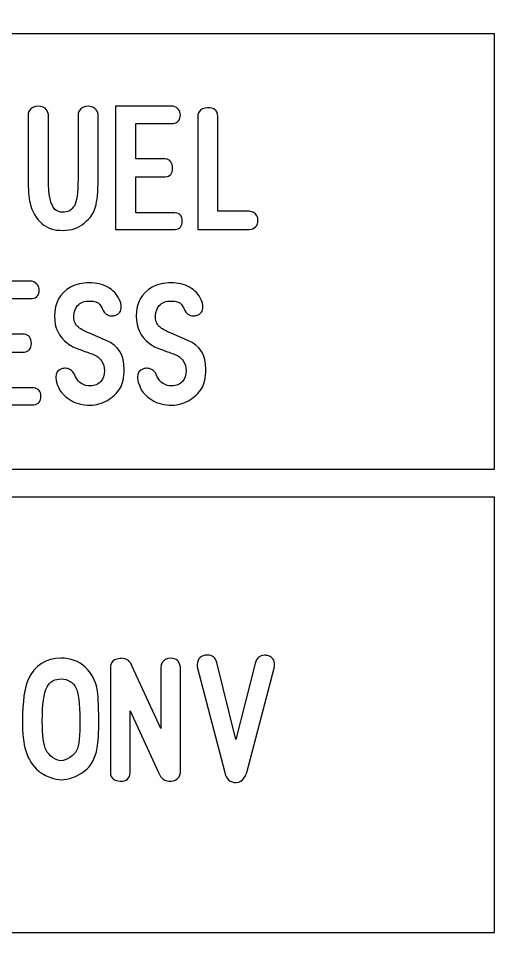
# Model space of a CAD drawing. Extents: x -224 to 225, y -79 to 79.
# Drawn here: x 165.25 to 177.49, y -57.31 to -34.39 of the extents above; entities that cross this region are included whole.
import ezdxf

# ---------------------------------------------------------------- set-up
doc = ezdxf.new("R2010")
doc.units = 0
doc.header["$MEASUREMENT"] = 0
doc.layers.add('PLAN_1', color=7, linetype='CONTINUOUS')

msp = doc.modelspace()

# ---------------------------------------------------------------- linework, layer by layer
at = {"layer": 'PLAN_1', "color": 250}
for points, knots in [([(223.9759, 78.3773), (223.9759, 78.3773), (80.9759, 78.3773), (80.9759, 78.3773), (80.9759, 78.3773), (80.4251, 78.3773), (79.9759, 77.9273), (79.9759, 77.3758), (79.9759, 77.3758), (79.9759, 77.3758), (79.9758, 71.3342), (79.9758, 71.3342), (79.9758, 71.3342), (79.9758, 70.7827), (80.4251, 70.3325), (80.9759, 70.3325), (80.9759, 70.3325), (80.9759, 70.3325), (84.7471, 70.3329), (84.7471, 70.3329), (84.7471, 70.3329), (84.7471, 70.3329), (84.7471, 70.3312), (84.7471, 70.3312), (84.7471, 70.3312), (84.7774, 70.3321), (84.8074, 70.3317), (84.8374, 70.3317), (84.8374, 70.3317), (88.2125, 70.3329), (90.9501, 67.5933), (90.9501, 64.2164), (90.9501, 64.2164), (90.9499, 60.8399), (88.2127, 58.101), (84.8374, 58.101), (84.8374, 58.101), (84.8072, 58.1014), (84.7774, 58.1018), (84.7474, 58.1024), (84.7474, 58.1024), (84.7474, 58.1024), (84.7471, 58.1014), (84.7471, 58.1014), (84.7471, 58.1014), (84.7471, 58.1014), (80.9759, 58.1014), (80.9759, 58.1014), (80.9759, 58.1014), (80.4251, 58.1014), (79.9759, 57.6514), (79.9759, 57.0999), (79.9759, 57.0999), (79.9759, 57.0999), (79.9758, -57.5), (79.9758, -57.5), (79.9758, -57.5), (79.9758, -58.0516), (80.4251, -58.5014), (80.9759, -58.5014), (80.9759, -58.5014), (80.9759, -58.5014), (84.7471, -58.5013), (84.7471, -58.5013), (84.7471, -58.5013), (84.7471, -58.5013), (84.7471, -58.502), (84.7471, -58.502), (84.7471, -58.502), (84.7774, -58.5013), (84.8074, -58.5014), (84.8374, -58.5014), (84.8374, -58.5014), (88.2125, -58.5013), (90.9501, -61.2399), (90.9501, -64.6167), (90.9501, -64.6167), (90.9499, -67.9901), (88.2177, -70.7272), (84.8467, -70.7321), (84.8467, -70.7321), (84.8397, -70.7321), (84.8338, -70.732), (84.8269, -70.7319), (84.8269, -70.7319), (84.8002, -70.7315), (84.7739, -70.7314), (84.7474, -70.7309), (84.7474, -70.7309), (84.7474, -70.7309), (84.7471, -70.7314), (84.7471, -70.7314), (84.7471, -70.7314), (84.7471, -70.7314), (80.9759, -70.7314), (80.9759, -70.7314), (80.9759, -70.7314), (80.4251, -70.7314), (79.9759, -71.181), (79.9759, -71.7325), (79.9759, -71.7325), (79.9759, -71.7325), (79.9758, -77.6209), (79.9758, -77.6209), (79.9758, -77.6209), (79.9758, -77.9033), (80.0791, -78.1466), (80.2822, -78.3424), (80.2822, -78.3424), (80.4854, -78.5379), (80.7318, -78.6325), (81.0136, -78.6218), (81.0136, -78.6218), (81.0136, -78.6218), (224.0136, -78.5346), (224.0136, -78.5346), (224.0136, -78.5346), (224.5508, -78.5142), (224.9758, -78.0725), (224.9758, -77.5342), (224.9758, -77.5342), (224.9758, -77.5342), (224.9758, -71.7378), (224.9758, -71.7378), (224.9758, -71.7378), (224.9758, -71.1866), (224.5266, -70.7368), (223.9758, -70.7368), (223.9758, -70.7368), (223.9758, -70.7368), (220.4778, -70.7365), (220.4778, -70.7365), (220.4778, -70.7365), (220.4778, -70.7365), (220.4778, -70.735), (220.4778, -70.735), (220.4778, -70.735), (220.4481, -70.7357), (220.4179, -70.7368), (220.3879, -70.7368), (220.3879, -70.7368), (217.0127, -70.7365), (214.2753, -67.9983), (214.2753, -64.6215), (214.2753, -64.6215), (214.2753, -61.2481), (217.0057, -58.5128), (220.3752, -58.506), (220.3752, -58.506), (220.381, -58.5058), (220.3857, -58.506), (220.3914, -58.5058), (220.3914, -58.5058), (220.4203, -58.5054), (220.4492, -58.5066), (220.4779, -58.5072), (220.4779, -58.5072), (220.4779, -58.5072), (220.4778, -58.505), (220.4778, -58.505), (220.4778, -58.505), (220.4778, -58.505), (223.9759, -58.505), (223.9759, -58.505), (223.9759, -58.505), (224.5267, -58.505), (224.9758, -58.0556), (224.9758, -57.5041), (224.9758, -57.5041), (224.9758, -57.5041), (224.9758, 57.096), (224.9758, 57.096), (224.9758, 57.096), (224.9758, 57.6478), (224.5266, 58.0971), (223.9758, 58.0971), (223.9758, 58.0971), (223.9758, 58.0971), (220.4778, 58.0973), (220.4778, 58.0973), (220.4778, 58.0973), (220.4778, 58.0973), (220.4778, 58.099), (220.4778, 58.099), (220.4778, 58.099), (220.4481, 58.0981), (220.4179, 58.0971), (220.3879, 58.0971), (220.3879, 58.0971), (217.0127, 58.0973), (214.2753, 60.8356), (214.2753, 64.2126), (214.2753, 64.2126), (214.2753, 67.5856), (217.0053, 70.3207), (220.3743, 70.3279), (220.3743, 70.3279), (220.3808, 70.3282), (220.386, 70.3279), (220.3923, 70.328), (220.3923, 70.328), (220.4209, 70.3288), (220.4495, 70.3274), (220.4779, 70.3268), (220.4779, 70.3268), (220.4779, 70.3268), (220.4778, 70.3291), (220.4778, 70.3291), (220.4778, 70.3291), (220.4778, 70.3291), (223.9759, 70.3291), (223.9759, 70.3291), (223.9759, 70.3291), (224.5267, 70.3291), (224.9758, 70.7785), (224.9758, 71.3299), (224.9758, 71.3299), (224.9758, 71.3299), (224.9758, 77.3759), (224.9758, 77.3759), (224.9758, 77.3759), (224.9758, 77.9276), (224.5265, 78.377), (223.9759, 78.3773)], [0, 0, 0, 0, 0.0175439, 0.0175439, 0.0175439, 0.0175439, 0.0350877, 0.0350877, 0.0350877, 0.0350877, 0.0526316, 0.0526316, 0.0526316, 0.0526316, 0.0701754, 0.0701754, 0.0701754, 0.0701754, 0.0877193, 0.0877193, 0.0877193, 0.0877193, 0.1052632, 0.1052632, 0.1052632, 0.1052632, 0.122807, 0.122807, 0.122807, 0.122807, 0.1403509, 0.1403509, 0.1403509, 0.1403509, 0.1578947, 0.1578947, 0.1578947, 0.1578947, 0.1754386, 0.1754386, 0.1754386, 0.1754386, 0.1929825, 0.1929825, 0.1929825, 0.1929825, 0.2105263, 0.2105263, 0.2105263, 0.2105263, 0.2280702, 0.2280702, 0.2280702, 0.2280702, 0.245614, 0.245614, 0.245614, 0.245614, 0.2631579, 0.2631579, 0.2631579, 0.2631579, 0.2807018, 0.2807018, 0.2807018, 0.2807018, 0.2982456, 0.2982456, 0.2982456, 0.2982456, 0.3157895, 0.3157895, 0.3157895, 0.3157895, 0.3333333, 0.3333333, 0.3333333, 0.3333333, 0.3508772, 0.3508772, 0.3508772, 0.3508772, 0.3684211, 0.3684211, 0.3684211, 0.3684211, 0.3859649, 0.3859649, 0.3859649, 0.3859649, 0.4035088, 0.4035088, 0.4035088, 0.4035088, 0.4210526, 0.4210526, 0.4210526, 0.4210526, 0.4385965, 0.4385965, 0.4385965, 0.4385965, 0.4561404, 0.4561404, 0.4561404, 0.4561404, 0.4736842, 0.4736842, 0.4736842, 0.4736842, 0.4912281, 0.4912281, 0.4912281, 0.4912281, 0.5087719, 0.5087719, 0.5087719, 0.5087719, 0.5263158, 0.5263158, 0.5263158, 0.5263158, 0.5438596, 0.5438596, 0.5438596, 0.5438596, 0.5614035, 0.5614035, 0.5614035, 0.5614035, 0.5789474, 0.5789474, 0.5789474, 0.5789474, 0.5964912, 0.5964912, 0.5964912, 0.5964912, 0.6140351, 0.6140351, 0.6140351, 0.6140351, 0.6315789, 0.6315789, 0.6315789, 0.6315789, 0.6491228, 0.6491228, 0.6491228, 0.6491228, 0.6666667, 0.6666667, 0.6666667, 0.6666667, 0.6842105, 0.6842105, 0.6842105, 0.6842105, 0.7017544, 0.7017544, 0.7017544, 0.7017544, 0.7192982, 0.7192982, 0.7192982, 0.7192982, 0.7368421, 0.7368421, 0.7368421, 0.7368421, 0.754386, 0.754386, 0.754386, 0.754386, 0.7719298, 0.7719298, 0.7719298, 0.7719298, 0.7894737, 0.7894737, 0.7894737, 0.7894737, 0.8070175, 0.8070175, 0.8070175, 0.8070175, 0.8245614, 0.8245614, 0.8245614, 0.8245614, 0.8421053, 0.8421053, 0.8421053, 0.8421053, 0.8596491, 0.8596491, 0.8596491, 0.8596491, 0.877193, 0.877193, 0.877193, 0.877193, 0.8947368, 0.8947368, 0.8947368, 0.8947368, 0.9122807, 0.9122807, 0.9122807, 0.9122807, 0.9298246, 0.9298246, 0.9298246, 0.9298246, 0.9473684, 0.9473684, 0.9473684, 0.9473684, 0.9649123, 0.9649123, 0.9649123, 0.9649123, 1, 1, 1, 1]), ([(101.9357, 69.1187), (101.9357, 69.1187), (203.0161, 69.1187), (203.0161, 69.1187), (203.0161, 69.1187), (203.0161, 69.1187), (203.0161, -69.3472), (203.0161, -69.3472), (203.0161, -69.3472), (203.0161, -69.3472), (101.9357, -69.3472), (101.9357, -69.3472), (101.9357, -69.3472), (101.9357, -69.3472), (101.9357, 69.1187), (101.9357, 69.1187)], [0, 0, 0, 0, 0.2, 0.2, 0.2, 0.2, 0.4, 0.4, 0.4, 0.4, 0.6, 0.6, 0.6, 0.6, 1, 1, 1, 1]), ([(152.9571, -34.7687), (152.9571, -34.7687), (177.016, -34.7687), (177.016, -34.7687), (177.016, -34.7687), (177.016, -34.7687), (177.016, -45.5231), (177.016, -45.5231), (177.016, -45.5231), (177.016, -45.5231), (152.9571, -45.5231), (152.9571, -45.5231), (152.9571, -45.5231), (152.9571, -45.5231), (152.9571, -34.7687), (152.9571, -34.7687)], [0, 0, 0, 0, 0.2, 0.2, 0.2, 0.2, 0.4, 0.4, 0.4, 0.4, 0.6, 0.6, 0.6, 0.6, 1, 1, 1, 1]), ([(152.9571, -46.2139), (152.9571, -46.2139), (177.016, -46.2139), (177.016, -46.2139), (177.016, -46.2139), (177.016, -46.2139), (177.016, -56.9683), (177.016, -56.9683), (177.016, -56.9683), (177.016, -56.9683), (152.9571, -56.9683), (152.9571, -56.9683), (152.9571, -56.9683), (152.9571, -56.9683), (152.9571, -46.2139), (152.9571, -46.2139)], [0, 0, 0, 0, 0.2, 0.2, 0.2, 0.2, 0.4, 0.4, 0.4, 0.4, 0.6, 0.6, 0.6, 0.6, 1, 1, 1, 1])]:
    msp.add_open_spline(points, degree=3, knots=knots, dxfattribs=at)
at = {"layer": 'PLAN_1', "color": 7}
for points, knots in [([(167.1537, -39.0466), (167.1225, -39.1445), (167.0875, -39.2195), (167.0494, -39.2717), (167.0494, -39.2717), (167.0172, -39.3153), (166.961, -39.3721), (166.8816, -39.4413), (166.8816, -39.4413), (166.74, -39.564), (166.5644, -39.6256), (166.3546, -39.6256), (166.3546, -39.6256), (166.1309, -39.6255), (165.9579, -39.5704), (165.8346, -39.4598), (165.8346, -39.4598), (165.6884, -39.328), (165.5899, -39.1591), (165.5403, -38.9512), (165.5403, -38.9512), (165.5081, -38.8164), (165.492, -38.6193), (165.492, -38.3614), (165.492, -38.3614), (165.492, -38.3614), (165.4922, -36.765), (165.4922, -36.765), (165.4922, -36.765), (165.4959, -36.7256), (165.5059, -36.6913), (165.5237, -36.6628), (165.5237, -36.6628), (165.5672, -36.5947), (165.6407, -36.5598), (165.745, -36.5586), (165.745, -36.5586), (165.8869, -36.5572), (165.9687, -36.6259), (165.991, -36.7651), (165.991, -36.7651), (165.991, -36.7651), (165.9911, -38.3593), (165.9911, -38.3593), (165.9911, -38.3593), (165.9911, -38.7541), (166.0456, -39.0033), (166.155, -39.1064), (166.155, -39.1064), (166.2034, -39.152), (166.2675, -39.1756), (166.347, -39.1768), (166.347, -39.1768), (166.4685, -39.178), (166.5644, -39.1248), (166.6336, -39.0166), (166.6336, -39.0166), (166.6949, -38.9226), (166.7252, -38.7033), (166.7252, -38.3593), (166.7252, -38.3593), (166.7252, -38.3593), (166.7253, -36.765), (166.7253, -36.765), (166.7253, -36.765), (166.729, -36.7256), (166.7398, -36.6913), (166.7589, -36.6628), (166.7589, -36.6628), (166.8023, -36.5947), (166.8765, -36.5598), (166.982, -36.5586), (166.982, -36.5586), (167.0444, -36.5586), (167.0971, -36.5775), (167.1416, -36.6163), (167.1416, -36.6163), (167.1854, -36.6544), (167.2121, -36.704), (167.2223, -36.7651), (167.2223, -36.7651), (167.2223, -36.7651), (167.2224, -38.3614), (167.2224, -38.3614), (167.2224, -38.3614), (167.2224, -38.6714), (167.1994, -38.8998), (167.1537, -39.0466)], [0, 0, 0, 0, 0.0434783, 0.0434783, 0.0434783, 0.0434783, 0.0869565, 0.0869565, 0.0869565, 0.0869565, 0.1304348, 0.1304348, 0.1304348, 0.1304348, 0.173913, 0.173913, 0.173913, 0.173913, 0.2173913, 0.2173913, 0.2173913, 0.2173913, 0.2608696, 0.2608696, 0.2608696, 0.2608696, 0.3043478, 0.3043478, 0.3043478, 0.3043478, 0.3478261, 0.3478261, 0.3478261, 0.3478261, 0.3913043, 0.3913043, 0.3913043, 0.3913043, 0.4347826, 0.4347826, 0.4347826, 0.4347826, 0.4782609, 0.4782609, 0.4782609, 0.4782609, 0.5217391, 0.5217391, 0.5217391, 0.5217391, 0.5652174, 0.5652174, 0.5652174, 0.5652174, 0.6086957, 0.6086957, 0.6086957, 0.6086957, 0.6521739, 0.6521739, 0.6521739, 0.6521739, 0.6956522, 0.6956522, 0.6956522, 0.6956522, 0.7391304, 0.7391304, 0.7391304, 0.7391304, 0.7826087, 0.7826087, 0.7826087, 0.7826087, 0.826087, 0.826087, 0.826087, 0.826087, 0.8695652, 0.8695652, 0.8695652, 0.8695652, 0.9130435, 0.9130435, 0.9130435, 0.9130435, 1, 1, 1, 1]), ([(167.6522, -39.6054), (167.6522, -39.6054), (167.6522, -36.5527), (167.6522, -36.5527), (167.6522, -36.5527), (167.6522, -36.5527), (169.0785, -36.5527), (169.0785, -36.5527), (169.0785, -36.5527), (169.1968, -36.5971), (169.2552, -36.6697), (169.2552, -36.769), (169.2552, -36.769), (169.2553, -36.8955), (169.1967, -36.9666), (169.0785, -36.9813), (169.0785, -36.9813), (169.0785, -36.9813), (168.1493, -36.9811), (168.1493, -36.9811), (168.1493, -36.9811), (168.1493, -36.9811), (168.1493, -37.8565), (168.1493, -37.8565), (168.1493, -37.8565), (168.1493, -37.8565), (168.8815, -37.8565), (168.8815, -37.8565), (168.8815, -37.8565), (169.0017, -37.8736), (169.062, -37.952), (169.062, -38.0912), (169.062, -38.0912), (169.0621, -38.2189), (169.0016, -38.2902), (168.8814, -38.3035), (168.8814, -38.3035), (168.8814, -38.3035), (168.1493, -38.3034), (168.1493, -38.3034), (168.1493, -38.3034), (168.1493, -38.3034), (168.1493, -39.1883), (168.1493, -39.1883), (168.1493, -39.1883), (168.1493, -39.1883), (169.1212, -39.1883), (169.1212, -39.1883), (169.1212, -39.1883), (169.2395, -39.1998), (169.2984, -39.2685), (169.2984, -39.395), (169.2984, -39.395), (169.2984, -39.5226), (169.2393, -39.5927), (169.1217, -39.6054), (169.1217, -39.6054), (169.1217, -39.6054), (167.6522, -39.6054), (167.6522, -39.6054)], [0, 0, 0, 0, 0.0625, 0.0625, 0.0625, 0.0625, 0.125, 0.125, 0.125, 0.125, 0.1875, 0.1875, 0.1875, 0.1875, 0.25, 0.25, 0.25, 0.25, 0.3125, 0.3125, 0.3125, 0.3125, 0.375, 0.375, 0.375, 0.375, 0.4375, 0.4375, 0.4375, 0.4375, 0.5, 0.5, 0.5, 0.5, 0.5625, 0.5625, 0.5625, 0.5625, 0.625, 0.625, 0.625, 0.625, 0.6875, 0.6875, 0.6875, 0.6875, 0.75, 0.75, 0.75, 0.75, 0.8125, 0.8125, 0.8125, 0.8125, 0.875, 0.875, 0.875, 0.875, 1, 1, 1, 1]), ([(169.6826, -39.6054), (169.6826, -39.6054), (169.6826, -36.8007), (169.6826, -36.8007), (169.6826, -36.8007), (169.6875, -36.7613), (169.6983, -36.7269), (169.7161, -36.6984), (169.7161, -36.6984), (169.7568, -36.6303), (169.8267, -36.5961), (169.9246, -36.5961), (169.9246, -36.5961), (170.0874, -36.5947), (170.1718, -36.6628), (170.1795, -36.8007), (170.1795, -36.8007), (170.1795, -36.8007), (170.1797, -39.1526), (170.1797, -39.1526), (170.1797, -39.1526), (170.1797, -39.1526), (170.9583, -39.1526), (170.9583, -39.1526), (170.9583, -39.1526), (170.999, -39.1579), (171.0345, -39.1679), (171.0643, -39.1846), (171.0643, -39.1846), (171.1349, -39.224), (171.1711, -39.29), (171.1724, -39.3816), (171.1724, -39.3816), (171.175, -39.4437), (171.1552, -39.4954), (171.1133, -39.5354), (171.1133, -39.5354), (171.072, -39.576), (171.0205, -39.5989), (170.9582, -39.6054), (170.9582, -39.6054), (170.9582, -39.6054), (169.6826, -39.6054), (169.6826, -39.6054)], [0, 0, 0, 0, 0.0833333, 0.0833333, 0.0833333, 0.0833333, 0.1666667, 0.1666667, 0.1666667, 0.1666667, 0.25, 0.25, 0.25, 0.25, 0.3333333, 0.3333333, 0.3333333, 0.3333333, 0.4166667, 0.4166667, 0.4166667, 0.4166667, 0.5, 0.5, 0.5, 0.5, 0.5833333, 0.5833333, 0.5833333, 0.5833333, 0.6666667, 0.6666667, 0.6666667, 0.6666667, 0.75, 0.75, 0.75, 0.75, 0.8333333, 0.8333333, 0.8333333, 0.8333333, 1, 1, 1, 1]), ([(164.1613, -43.9337), (164.1613, -43.9337), (164.1613, -40.881), (164.1613, -40.881), (164.1613, -40.881), (164.1613, -40.881), (165.5878, -40.881), (165.5878, -40.881), (165.5878, -40.881), (165.7059, -40.9256), (165.7644, -40.9981), (165.7644, -41.0973), (165.7644, -41.0973), (165.7644, -41.2237), (165.7059, -41.2949), (165.5877, -41.3096), (165.5877, -41.3096), (165.5877, -41.3096), (164.6583, -41.3094), (164.6583, -41.3094), (164.6583, -41.3094), (164.6583, -41.3094), (164.6583, -42.1849), (164.6583, -42.1849), (164.6583, -42.1849), (164.6583, -42.1849), (165.3908, -42.1849), (165.3908, -42.1849), (165.3908, -42.1849), (165.5108, -42.2019), (165.5712, -42.2803), (165.5712, -42.4195), (165.5712, -42.4195), (165.5714, -42.5471), (165.5108, -42.6185), (165.3906, -42.6318), (165.3906, -42.6318), (165.3906, -42.6318), (164.6583, -42.6317), (164.6583, -42.6317), (164.6583, -42.6317), (164.6583, -42.6317), (164.6583, -43.5166), (164.6583, -43.5166), (164.6583, -43.5166), (164.6583, -43.5166), (165.6303, -43.5166), (165.6303, -43.5166), (165.6303, -43.5166), (165.7486, -43.5281), (165.8076, -43.5968), (165.8076, -43.7233), (165.8076, -43.7233), (165.8077, -43.8509), (165.7485, -43.921), (165.6309, -43.9337), (165.6309, -43.9337), (165.6309, -43.9337), (164.1613, -43.9337), (164.1613, -43.9337)], [0, 0, 0, 0, 0.0625, 0.0625, 0.0625, 0.0625, 0.125, 0.125, 0.125, 0.125, 0.1875, 0.1875, 0.1875, 0.1875, 0.25, 0.25, 0.25, 0.25, 0.3125, 0.3125, 0.3125, 0.3125, 0.375, 0.375, 0.375, 0.375, 0.4375, 0.4375, 0.4375, 0.4375, 0.5, 0.5, 0.5, 0.5, 0.5625, 0.5625, 0.5625, 0.5625, 0.625, 0.625, 0.625, 0.625, 0.6875, 0.6875, 0.6875, 0.6875, 0.75, 0.75, 0.75, 0.75, 0.8125, 0.8125, 0.8125, 0.8125, 0.875, 0.875, 0.875, 0.875, 1, 1, 1, 1]), ([(167.7657, -43.5242), (167.6861, -43.6482), (167.5805, -43.7481), (167.449, -43.8237), (167.449, -43.8237), (167.3136, -43.9018), (167.1737, -43.9412), (167.03, -43.9412), (167.03, -43.9412), (166.8312, -43.9411), (166.6715, -43.9018), (166.5514, -43.8237), (166.5514, -43.8237), (166.4161, -43.7359), (166.3212, -43.6483), (166.2679, -43.5612), (166.2679, -43.5612), (166.2572, -43.5414), (166.2329, -43.4785), (166.1954, -43.373), (166.1954, -43.373), (166.1821, -43.3347), (166.175, -43.2947), (166.175, -43.2541), (166.175, -43.2541), (166.175, -43.1485), (166.2234, -43.0787), (166.32, -43.0455), (166.32, -43.0455), (166.35, -43.0354), (166.3791, -43.0303), (166.4077, -43.0303), (166.4077, -43.0303), (166.5018, -43.0303), (166.5793, -43.0793), (166.6404, -43.1779), (166.6404, -43.1779), (166.6405, -43.186), (166.6486, -43.2076), (166.6645, -43.2408), (166.6645, -43.2408), (166.7352, -43.3914), (166.8565, -43.4664), (167.0275, -43.4664), (167.0275, -43.4664), (167.1356, -43.4664), (167.222, -43.4295), (167.2862, -43.3564), (167.2862, -43.3564), (167.3474, -43.2885), (167.3778, -43.1987), (167.3778, -43.0882), (167.3778, -43.0882), (167.3779, -43.0017), (167.3542, -42.9222), (167.3072, -42.8497), (167.3072, -42.8497), (167.2553, -42.7715), (167.1826, -42.717), (167.0911, -42.6857), (167.0911, -42.6857), (167.0194, -42.6584), (166.9112, -42.6197), (166.7669, -42.5689), (166.7669, -42.5689), (166.6443, -42.5262), (166.5425, -42.4741), (166.4617, -42.4124), (166.4617, -42.4124), (166.2494, -42.2508), (166.1433, -42.0291), (166.1433, -41.7476), (166.1433, -41.7476), (166.1435, -41.4118), (166.2748, -41.1729), (166.538, -41.0304), (166.538, -41.0304), (166.6749, -40.956), (166.8311, -40.9185), (167.0072, -40.9185), (167.0072, -40.9185), (167.1763, -40.9185), (167.3275, -40.9554), (167.4617, -41.0286), (167.4617, -41.0286), (167.5909, -41.1004), (167.6867, -41.204), (167.7484, -41.3394), (167.7484, -41.3394), (167.7484, -41.3394), (167.7726, -41.3953), (167.7726, -41.3953), (167.7726, -41.3953), (167.7738, -41.3977), (167.7744, -41.4005), (167.7744, -41.4029), (167.7744, -41.4029), (167.7726, -41.3977), (167.7712, -41.3953), (167.7712, -41.3953), (167.7712, -41.3953), (167.7712, -41.3967), (167.7738, -41.4055), (167.7801, -41.4215), (167.7801, -41.4215), (167.7891, -41.45), (167.7935, -41.4798), (167.7935, -41.5111), (167.7935, -41.5111), (167.7937, -41.6196), (167.7407, -41.6909), (167.6352, -41.7234), (167.6352, -41.7234), (167.6067, -41.7329), (167.5793, -41.738), (167.5532, -41.738), (167.5532, -41.738), (167.4529, -41.738), (167.3771, -41.6807), (167.3275, -41.5669), (167.3275, -41.5669), (167.3251, -41.5517), (167.304, -41.5142), (167.2646, -41.4531), (167.2646, -41.4531), (167.2184, -41.3973), (167.1356, -41.3692), (167.0148, -41.3692), (167.0148, -41.3692), (166.8795, -41.3692), (166.7796, -41.4061), (166.7147, -41.4792), (166.7147, -41.4792), (166.6596, -41.5433), (166.6283, -41.6273), (166.6219, -41.7303), (166.6219, -41.7303), (166.6157, -41.8422), (166.6454, -41.9313), (166.7116, -41.9968), (166.7116, -41.9968), (166.7638, -42.0488), (166.8622, -42.1055), (167.0072, -42.1665), (167.0072, -42.1665), (167.0072, -42.1665), (167.423, -42.3411), (167.423, -42.3411), (167.423, -42.3411), (167.7186, -42.4657), (167.866, -42.7049), (167.866, -43.0582), (167.866, -43.0582), (167.8661, -43.2637), (167.8323, -43.4187), (167.7657, -43.5242)], [0, 0, 0, 0, 0.025, 0.025, 0.025, 0.025, 0.05, 0.05, 0.05, 0.05, 0.075, 0.075, 0.075, 0.075, 0.1, 0.1, 0.1, 0.1, 0.125, 0.125, 0.125, 0.125, 0.15, 0.15, 0.15, 0.15, 0.175, 0.175, 0.175, 0.175, 0.2, 0.2, 0.2, 0.2, 0.225, 0.225, 0.225, 0.225, 0.25, 0.25, 0.25, 0.25, 0.275, 0.275, 0.275, 0.275, 0.3, 0.3, 0.3, 0.3, 0.325, 0.325, 0.325, 0.325, 0.35, 0.35, 0.35, 0.35, 0.375, 0.375, 0.375, 0.375, 0.4, 0.4, 0.4, 0.4, 0.425, 0.425, 0.425, 0.425, 0.45, 0.45, 0.45, 0.45, 0.475, 0.475, 0.475, 0.475, 0.5, 0.5, 0.5, 0.5, 0.525, 0.525, 0.525, 0.525, 0.55, 0.55, 0.55, 0.55, 0.575, 0.575, 0.575, 0.575, 0.6, 0.6, 0.6, 0.6, 0.625, 0.625, 0.625, 0.625, 0.65, 0.65, 0.65, 0.65, 0.675, 0.675, 0.675, 0.675, 0.7, 0.7, 0.7, 0.7, 0.725, 0.725, 0.725, 0.725, 0.75, 0.75, 0.75, 0.75, 0.775, 0.775, 0.775, 0.775, 0.8, 0.8, 0.8, 0.8, 0.825, 0.825, 0.825, 0.825, 0.85, 0.85, 0.85, 0.85, 0.875, 0.875, 0.875, 0.875, 0.9, 0.9, 0.9, 0.9, 0.925, 0.925, 0.925, 0.925, 0.95, 0.95, 0.95, 0.95, 1, 1, 1, 1]), ([(169.7846, -43.5242), (169.7052, -43.6482), (169.5994, -43.7481), (169.4679, -43.8237), (169.4679, -43.8237), (169.3325, -43.9018), (169.1926, -43.9412), (169.0489, -43.9412), (169.0489, -43.9412), (168.8501, -43.9411), (168.6904, -43.9018), (168.5703, -43.8237), (168.5703, -43.8237), (168.435, -43.7359), (168.3401, -43.6483), (168.2868, -43.5612), (168.2868, -43.5612), (168.2761, -43.5414), (168.2518, -43.4785), (168.2143, -43.373), (168.2143, -43.373), (168.201, -43.3347), (168.1939, -43.2947), (168.1939, -43.2541), (168.1939, -43.2541), (168.1941, -43.1485), (168.2423, -43.0787), (168.3389, -43.0455), (168.3389, -43.0455), (168.3689, -43.0354), (168.398, -43.0303), (168.4266, -43.0303), (168.4266, -43.0303), (168.5207, -43.0303), (168.5982, -43.0793), (168.6593, -43.1779), (168.6593, -43.1779), (168.6594, -43.186), (168.6675, -43.2076), (168.6834, -43.2408), (168.6834, -43.2408), (168.7541, -43.3914), (168.8754, -43.4664), (169.0464, -43.4664), (169.0464, -43.4664), (169.1545, -43.4664), (169.2409, -43.4295), (169.3051, -43.3564), (169.3051, -43.3564), (169.3663, -43.2885), (169.3967, -43.1987), (169.3967, -43.0882), (169.3967, -43.0882), (169.3968, -43.0017), (169.3731, -42.9222), (169.3261, -42.8497), (169.3261, -42.8497), (169.274, -42.7715), (169.2015, -42.717), (169.11, -42.6857), (169.11, -42.6857), (169.0383, -42.6584), (168.9301, -42.6197), (168.7858, -42.5689), (168.7858, -42.5689), (168.6632, -42.5262), (168.5614, -42.4741), (168.4806, -42.4124), (168.4806, -42.4124), (168.2683, -42.2508), (168.1622, -42.0291), (168.1622, -41.7476), (168.1622, -41.7476), (168.1624, -41.4118), (168.2937, -41.1729), (168.5569, -41.0304), (168.5569, -41.0304), (168.6938, -40.956), (168.85, -40.9185), (169.0261, -40.9185), (169.0261, -40.9185), (169.1952, -40.9185), (169.3464, -40.9554), (169.4806, -41.0286), (169.4806, -41.0286), (169.6098, -41.1004), (169.7056, -41.204), (169.7673, -41.3394), (169.7673, -41.3394), (169.7673, -41.3394), (169.7915, -41.3953), (169.7915, -41.3953), (169.7915, -41.3953), (169.7927, -41.3977), (169.7933, -41.4005), (169.7933, -41.4029), (169.7933, -41.4029), (169.7915, -41.3977), (169.7901, -41.3953), (169.7901, -41.3953), (169.7901, -41.3953), (169.7901, -41.3967), (169.7927, -41.4055), (169.799, -41.4215), (169.799, -41.4215), (169.808, -41.45), (169.8124, -41.4798), (169.8124, -41.5111), (169.8124, -41.5111), (169.8126, -41.6196), (169.7596, -41.6909), (169.6541, -41.7234), (169.6541, -41.7234), (169.6256, -41.7329), (169.5982, -41.738), (169.5721, -41.738), (169.5721, -41.738), (169.4718, -41.738), (169.396, -41.6807), (169.3464, -41.5669), (169.3464, -41.5669), (169.344, -41.5517), (169.3229, -41.5142), (169.2835, -41.4531), (169.2835, -41.4531), (169.2371, -41.3973), (169.1545, -41.3692), (169.0337, -41.3692), (169.0337, -41.3692), (168.8984, -41.3692), (168.7985, -41.4061), (168.7336, -41.4792), (168.7336, -41.4792), (168.6783, -41.5433), (168.6472, -41.6273), (168.6408, -41.7303), (168.6408, -41.7303), (168.6346, -41.8422), (168.6643, -41.9313), (168.7305, -41.9968), (168.7305, -41.9968), (168.7827, -42.0488), (168.8811, -42.1055), (169.0261, -42.1665), (169.0261, -42.1665), (169.0261, -42.1665), (169.4419, -42.3411), (169.4419, -42.3411), (169.4419, -42.3411), (169.7376, -42.4657), (169.8849, -42.7049), (169.8849, -43.0582), (169.8849, -43.0582), (169.885, -43.2637), (169.8512, -43.4187), (169.7846, -43.5242)], [0, 0, 0, 0, 0.025, 0.025, 0.025, 0.025, 0.05, 0.05, 0.05, 0.05, 0.075, 0.075, 0.075, 0.075, 0.1, 0.1, 0.1, 0.1, 0.125, 0.125, 0.125, 0.125, 0.15, 0.15, 0.15, 0.15, 0.175, 0.175, 0.175, 0.175, 0.2, 0.2, 0.2, 0.2, 0.225, 0.225, 0.225, 0.225, 0.25, 0.25, 0.25, 0.25, 0.275, 0.275, 0.275, 0.275, 0.3, 0.3, 0.3, 0.3, 0.325, 0.325, 0.325, 0.325, 0.35, 0.35, 0.35, 0.35, 0.375, 0.375, 0.375, 0.375, 0.4, 0.4, 0.4, 0.4, 0.425, 0.425, 0.425, 0.425, 0.45, 0.45, 0.45, 0.45, 0.475, 0.475, 0.475, 0.475, 0.5, 0.5, 0.5, 0.5, 0.525, 0.525, 0.525, 0.525, 0.55, 0.55, 0.55, 0.55, 0.575, 0.575, 0.575, 0.575, 0.6, 0.6, 0.6, 0.6, 0.625, 0.625, 0.625, 0.625, 0.65, 0.65, 0.65, 0.65, 0.675, 0.675, 0.675, 0.675, 0.7, 0.7, 0.7, 0.7, 0.725, 0.725, 0.725, 0.725, 0.75, 0.75, 0.75, 0.75, 0.775, 0.775, 0.775, 0.775, 0.8, 0.8, 0.8, 0.8, 0.825, 0.825, 0.825, 0.825, 0.85, 0.85, 0.85, 0.85, 0.875, 0.875, 0.875, 0.875, 0.9, 0.9, 0.9, 0.9, 0.925, 0.925, 0.925, 0.925, 0.95, 0.95, 0.95, 0.95, 1, 1, 1, 1]), ([(166.8804, -52.9835), (166.6872, -53.1239), (166.4957, -53.194), (166.3069, -53.194), (166.3069, -53.194), (166.2325, -53.194), (166.1461, -53.1769), (166.0482, -53.1419), (166.0482, -53.1419), (165.9212, -53.0972), (165.8232, -53.0446), (165.7539, -52.9835), (165.7539, -52.9835), (165.6013, -52.8519), (165.4945, -52.6842), (165.4335, -52.4808), (165.4335, -52.4808), (165.3777, -52.2982), (165.3502, -52.0535), (165.3515, -51.7466), (165.3515, -51.7466), (165.3541, -51.2589), (165.4011, -50.917), (165.4932, -50.7205), (165.4932, -50.7205), (165.6567, -50.3677), (165.9274, -50.1917), (166.305, -50.1917), (166.305, -50.1917), (166.5421, -50.1915), (166.7411, -50.2653), (166.9013, -50.4134), (166.9013, -50.4134), (167.0553, -50.5546), (167.1537, -50.7364), (167.1969, -50.957), (167.1969, -50.957), (167.2218, -51.0847), (167.2357, -51.341), (167.2382, -51.7243), (167.2382, -51.7243), (167.2408, -52.0352), (167.2274, -52.2633), (167.1988, -52.4102), (167.1988, -52.4102), (167.1493, -52.6746), (167.043, -52.8654), (166.8804, -52.9835)], [0, 0, 0, 0, 0.0769231, 0.0769231, 0.0769231, 0.0769231, 0.1538462, 0.1538462, 0.1538462, 0.1538462, 0.2307692, 0.2307692, 0.2307692, 0.2307692, 0.3076923, 0.3076923, 0.3076923, 0.3076923, 0.3846154, 0.3846154, 0.3846154, 0.3846154, 0.4615385, 0.4615385, 0.4615385, 0.4615385, 0.5384615, 0.5384615, 0.5384615, 0.5384615, 0.6153846, 0.6153846, 0.6153846, 0.6153846, 0.6923077, 0.6923077, 0.6923077, 0.6923077, 0.7692308, 0.7692308, 0.7692308, 0.7692308, 0.8461538, 0.8461538, 0.8461538, 0.8461538, 1, 1, 1, 1]), ([(168.7118, -53.0135), (168.7118, -53.0135), (168.0119, -51.4953), (168.0119, -51.4953), (168.0119, -51.4953), (168.0119, -51.4953), (168.0119, -53.0242), (168.0119, -53.0242), (168.0119, -53.0242), (168.0082, -53.1654), (167.9273, -53.2346), (167.7696, -53.2309), (167.7696, -53.2309), (167.617, -53.227), (167.535, -53.1583), (167.5236, -53.0236), (167.5236, -53.0236), (167.5236, -53.0236), (167.5238, -50.4025), (167.5238, -50.4025), (167.5238, -50.4025), (167.5262, -50.3677), (167.535, -50.3372), (167.5497, -50.3111), (167.5497, -50.3111), (167.5885, -50.2488), (167.6565, -50.2113), (167.7544, -50.1992), (167.7544, -50.1992), (167.7696, -50.1968), (167.7836, -50.1955), (167.7976, -50.1955), (167.7976, -50.1955), (167.9268, -50.1955), (168.0144, -50.2621), (168.062, -50.3951), (168.062, -50.3951), (168.062, -50.3951), (168.7696, -51.9335), (168.7696, -51.9335), (168.7696, -51.9335), (168.7696, -51.9335), (168.7696, -50.4058), (168.7696, -50.4058), (168.7696, -50.4058), (168.7759, -50.3663), (168.7873, -50.3315), (168.8051, -50.3016), (168.8051, -50.3016), (168.8486, -50.2324), (168.9183, -50.1968), (169.0156, -50.1955), (169.0156, -50.1955), (169.1535, -50.1942), (169.2336, -50.2641), (169.2558, -50.4059), (169.2558, -50.4059), (169.2558, -50.4059), (169.2559, -53.0242), (169.2559, -53.0242), (169.2559, -53.0242), (169.251, -53.0623), (169.2399, -53.0954), (169.2221, -53.1227), (169.2221, -53.1227), (169.1815, -53.1915), (169.1147, -53.2271), (169.0232, -53.2309), (169.0232, -53.2309), (168.8702, -53.2397), (168.7664, -53.1673), (168.7118, -53.0135)], [0, 0, 0, 0, 0.0526316, 0.0526316, 0.0526316, 0.0526316, 0.1052632, 0.1052632, 0.1052632, 0.1052632, 0.1578947, 0.1578947, 0.1578947, 0.1578947, 0.2105263, 0.2105263, 0.2105263, 0.2105263, 0.2631579, 0.2631579, 0.2631579, 0.2631579, 0.3157895, 0.3157895, 0.3157895, 0.3157895, 0.3684211, 0.3684211, 0.3684211, 0.3684211, 0.4210526, 0.4210526, 0.4210526, 0.4210526, 0.4736842, 0.4736842, 0.4736842, 0.4736842, 0.5263158, 0.5263158, 0.5263158, 0.5263158, 0.5789474, 0.5789474, 0.5789474, 0.5789474, 0.6315789, 0.6315789, 0.6315789, 0.6315789, 0.6842105, 0.6842105, 0.6842105, 0.6842105, 0.7368421, 0.7368421, 0.7368421, 0.7368421, 0.7894737, 0.7894737, 0.7894737, 0.7894737, 0.8421053, 0.8421053, 0.8421053, 0.8421053, 0.8947368, 0.8947368, 0.8947368, 0.8947368, 1, 1, 1, 1]), ([(170.8946, -53.0135), (170.8807, -53.0603), (170.8635, -53.1012), (170.8425, -53.1361), (170.8425, -53.1361), (170.7905, -53.2194), (170.7211, -53.2619), (170.6353, -53.2646), (170.6353, -53.2646), (170.5611, -53.2671), (170.498, -53.2442), (170.4458, -53.1958), (170.4458, -53.1958), (170.3938, -53.1468), (170.3619, -53.0865), (170.3505, -53.0129), (170.3505, -53.0129), (170.3505, -53.0129), (169.6691, -50.4096), (169.6691, -50.4096), (169.6691, -50.4096), (169.659, -50.2432), (169.725, -50.1472), (169.8661, -50.1211), (169.8661, -50.1211), (169.8872, -50.1173), (169.9068, -50.1153), (169.9252, -50.1153), (169.9252, -50.1153), (170.0424, -50.1152), (170.1191, -50.1757), (170.1579, -50.2966), (170.1579, -50.2966), (170.1579, -50.2966), (170.6277, -52.2016), (170.6277, -52.2016), (170.6277, -52.2016), (170.6277, -52.2016), (171.0994, -50.3238), (171.0994, -50.3238), (171.0994, -50.3238), (171.1381, -50.1883), (171.2169, -50.1211), (171.3358, -50.1211), (171.3358, -50.1211), (171.3669, -50.1211), (171.4006, -50.1267), (171.4362, -50.1376), (171.4362, -50.1376), (171.5348, -50.1675), (171.5837, -50.2405), (171.5837, -50.3576), (171.5837, -50.3576), (171.5838, -50.3848), (171.5812, -50.4109), (171.5761, -50.4357), (171.5761, -50.4357), (171.5761, -50.4357), (170.8946, -53.0135), (170.8946, -53.0135)], [0, 0, 0, 0, 0.0625, 0.0625, 0.0625, 0.0625, 0.125, 0.125, 0.125, 0.125, 0.1875, 0.1875, 0.1875, 0.1875, 0.25, 0.25, 0.25, 0.25, 0.3125, 0.3125, 0.3125, 0.3125, 0.375, 0.375, 0.375, 0.375, 0.4375, 0.4375, 0.4375, 0.4375, 0.5, 0.5, 0.5, 0.5, 0.5625, 0.5625, 0.5625, 0.5625, 0.625, 0.625, 0.625, 0.625, 0.6875, 0.6875, 0.6875, 0.6875, 0.75, 0.75, 0.75, 0.75, 0.8125, 0.8125, 0.8125, 0.8125, 0.875, 0.875, 0.875, 0.875, 1, 1, 1, 1]), ([(166.6739, -50.9277), (166.5983, -50.7846), (166.4786, -50.7109), (166.3145, -50.706), (166.3145, -50.706), (166.148, -50.7009), (166.0298, -50.767), (165.9592, -50.9037), (165.9592, -50.9037), (165.8811, -51.0561), (165.8416, -51.3372), (165.8416, -51.7472), (165.8416, -51.7472), (165.8416, -52.1), (165.8727, -52.3396), (165.9344, -52.4662), (165.9344, -52.4662), (165.9668, -52.5291), (166.0209, -52.5881), (166.0959, -52.6429), (166.0959, -52.6429), (166.171, -52.6975), (166.2402, -52.7248), (166.3031, -52.7248), (166.3031, -52.7248), (166.3707, -52.7248), (166.4436, -52.6994), (166.5231, -52.6485), (166.5231, -52.6485), (166.6026, -52.5977), (166.6578, -52.5392), (166.689, -52.4731), (166.689, -52.4731), (166.7469, -52.3503), (166.7735, -52.1006), (166.7684, -51.723), (166.7684, -51.723), (166.7642, -51.304), (166.7322, -51.0391), (166.6739, -50.9277)], [0, 0, 0, 0, 0.0909091, 0.0909091, 0.0909091, 0.0909091, 0.1818182, 0.1818182, 0.1818182, 0.1818182, 0.2727273, 0.2727273, 0.2727273, 0.2727273, 0.3636364, 0.3636364, 0.3636364, 0.3636364, 0.4545455, 0.4545455, 0.4545455, 0.4545455, 0.5454545, 0.5454545, 0.5454545, 0.5454545, 0.6363636, 0.6363636, 0.6363636, 0.6363636, 0.7272727, 0.7272727, 0.7272727, 0.7272727, 0.8181818, 0.8181818, 0.8181818, 0.8181818, 1, 1, 1, 1])]:
    msp.add_open_spline(points, degree=3, knots=knots, dxfattribs=at)

doc.saveas('drawing.dxf')
